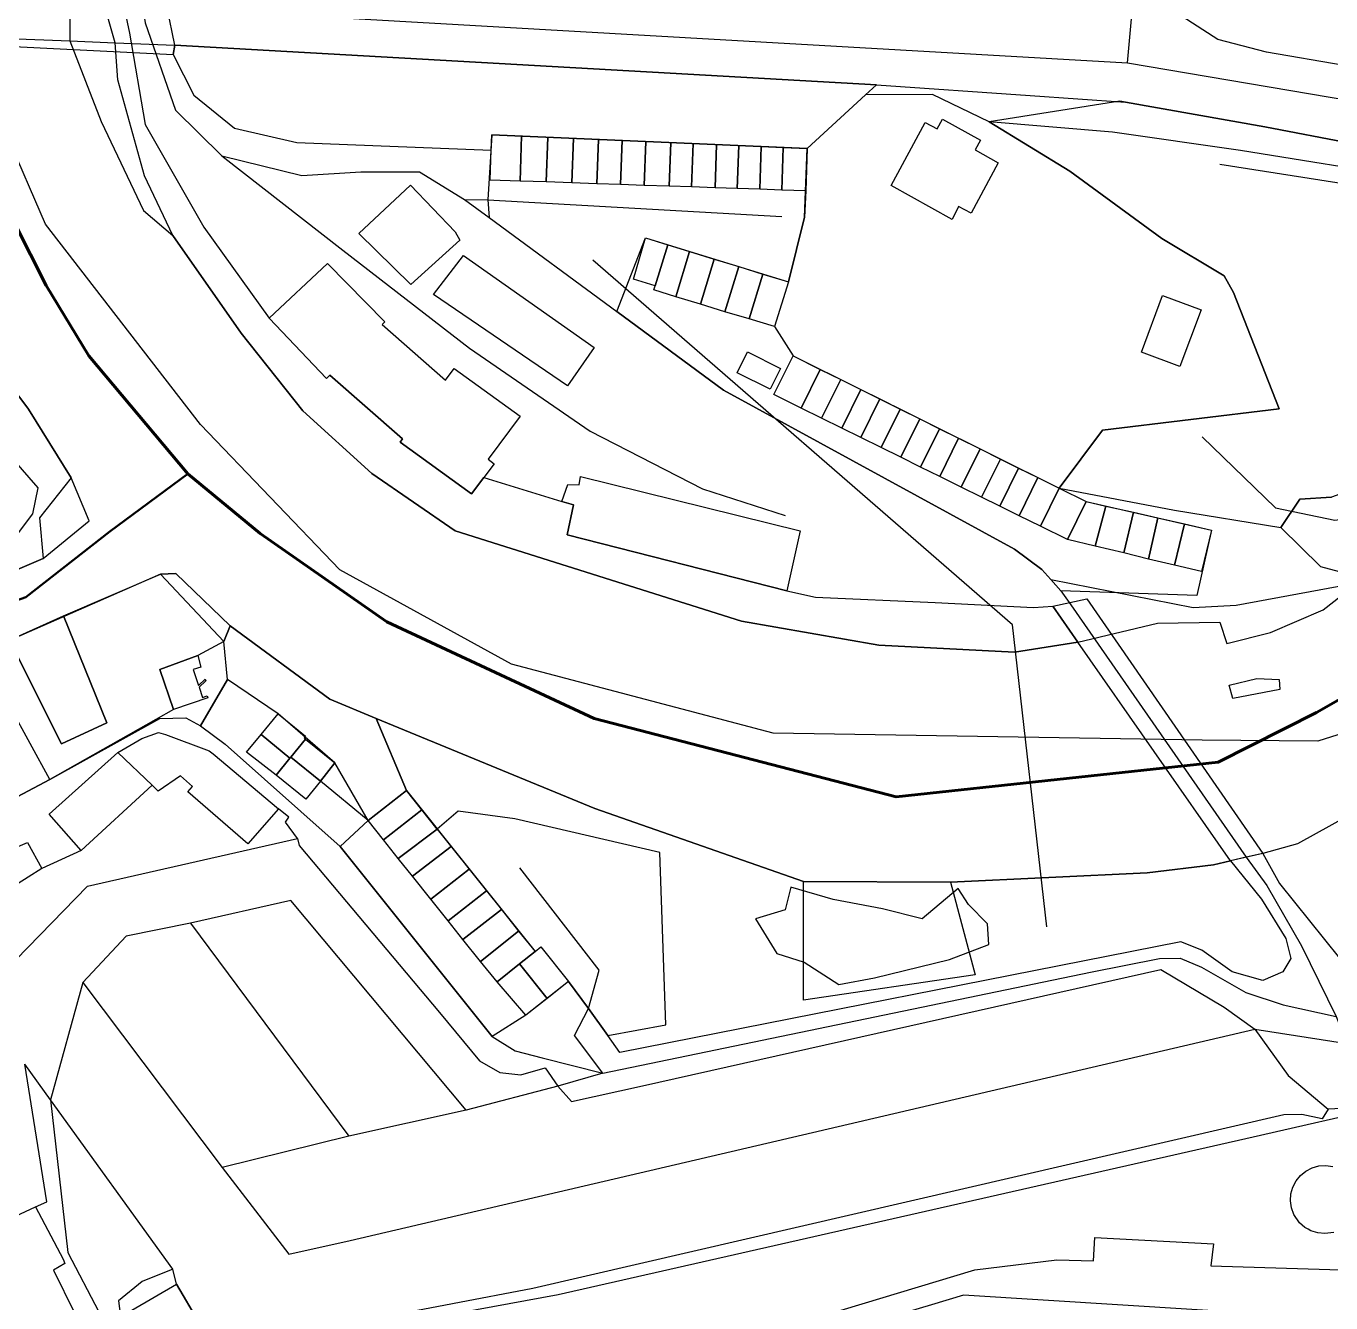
# Model space of a CAD drawing. Header units: millimetres. Extents: x 2635158 to 2636580, y 5834609 to 5836244.
# Drawn here: x 2635887.2 to 2636082.8, y 5835530.5 to 5835721.9 of the extents above; entities that cross this region are included whole.
import ezdxf

# ---------------------------------------------------------------- set-up
doc = ezdxf.new("R2010")
doc.units = ezdxf.units.MM
for name, color, linetype in [('IRT_OpenStreetMap_Vector geometry_amenity_parking', 44, 'Continuous'), ('IRT_OpenStreetMap_Vector geometry_barrier_fence', 90, 'Continuous'), ('IRT_OpenStreetMap_Vector geometry_barrier_wall', 90, 'Continuous'), ('IRT_OpenStreetMap_Vector geometry_boundary_protected_area', 100, 'Continuous'), ('IRT_OpenStreetMap_Vector geometry_building_barn', 10, 'Continuous'), ('IRT_OpenStreetMap_Vector geometry_building_garage', 10, 'Continuous'), ('IRT_OpenStreetMap_Vector geometry_building_hotel', 10, 'Continuous'), ('IRT_OpenStreetMap_Vector geometry_building_industrial', 10, 'Continuous'), ('IRT_OpenStreetMap_Vector geometry_building_residential', 10, 'Continuous'), ('IRT_OpenStreetMap_Vector geometry_building_yes', 10, 'Continuous'), ('IRT_OpenStreetMap_Vector geometry_highway_path', 220, 'Continuous'), ('IRT_OpenStreetMap_Vector geometry_highway_residential', 220, 'Continuous'), ('IRT_OpenStreetMap_Vector geometry_highway_secondary', 220, 'Continuous'), ('IRT_OpenStreetMap_Vector geometry_highway_service', 220, 'Continuous'), ('IRT_OpenStreetMap_Vector geometry_landuse_garages', 60, 'Continuous'), ('IRT_OpenStreetMap_Vector geometry_landuse_grass', 60, 'Continuous'), ('IRT_OpenStreetMap_Vector geometry_landuse_residential', 60, 'Continuous'), ('IRT_OpenStreetMap_Vector geometry_leisure_garden', 82, 'Continuous'), ('IRT_OpenStreetMap_Vector geometry_man_made_bridge', 30, 'Continuous'), ('IRT_OpenStreetMap_Vector geometry_natural_bare_rock', 72, 'Continuous'), ('IRT_OpenStreetMap_Vector geometry_natural_cliff', 72, 'Continuous'), ('IRT_OpenStreetMap_Vector geometry_natural_grassland', 72, 'Continuous'), ('IRT_OpenStreetMap_Vector geometry_natural_scrub', 72, 'Continuous'), ('IRT_OpenStreetMap_Vector geometry_natural_wood', 72, 'Continuous'), ('IRT_OpenStreetMap_Vector geometry_power_minor_line', 154, 'Continuous'), ('IRT_OpenStreetMap_Vector geometry_unknown', 7, 'Continuous')]:
    doc.layers.add(name, color=color, linetype=linetype)
for name, color, linetype, lineweight in [('IRT_OpenStreetMap_Vector geometry_highway_footway', 220, 'Continuous', 30), ('IRT_OpenStreetMap_Vector geometry_waterway_river', 130, 'Continuous', 60), ('IRT_OpenStreetMap_Vector geometry_waterway_stream', 130, 'Continuous', 50)]:
    doc.layers.add(name, color=color, linetype=linetype, lineweight=lineweight)

msp = doc.modelspace()

# ---------------------------------------------------------------- linework, layer by layer
at = {"layer": 'IRT_OpenStreetMap_Vector geometry_amenity_parking'}
for points in [[(2635974.39, 5835570.59), (2635983.07, 5835572.18), (2635982.18, 5835598.02), (2635960.41, 5835603.05), (2635951.96, 5835604.24), (2635948.8, 5835601.53), (2635963.46, 5835583.19), (2635964.31, 5835583.87), (2635968.46, 5835578.67), (2635971.5, 5835574.65), (2635974.39, 5835570.59)], [(2635880.23, 5835576.43), (2635896.36, 5835592.98), (2635927.86, 5835600.13), (2635928.11, 5835599.07), (2635949.12, 5835574.05), (2635955.15, 5835566.79), (2635958.19, 5835565.04), (2635961.34, 5835564.68), (2635964.97, 5835565.73), (2635966.86, 5835563.01), (2635968.94, 5835560.7), (2635979.56, 5835563.03), (2636057.28, 5835580.5), (2636066.76, 5835574.84), (2636071.36, 5835571.53), (2636076.38, 5835564.61), (2636082.36, 5835559.54), (2636081.48, 5835558.11), (2636078.44, 5835558.76), (2636075.72, 5835558.7), (2635963.13, 5835532.67), (2635939.07, 5835528.08)], [(2635913.04, 5835527.62), (2635909.71, 5835533.3), (2635909.18, 5835535.59), (2635890.83, 5835560.95), (2635886.99, 5835566.32)]]:
    msp.add_lwpolyline(points, dxfattribs=at)
at = {"layer": 'IRT_OpenStreetMap_Vector geometry_barrier_fence'}
for points in [[(2635848.99, 5835647.87), (2635844.34, 5835653.42), (2635850.66, 5835660.61), (2635866.4, 5835678.51), (2635888.95, 5835652.69), (2635888.14, 5835648.77), (2635881.6, 5835640.13), (2635872.48, 5835635.78)], [(2635974.39, 5835570.59), (2635983.07, 5835572.18), (2635982.18, 5835598.02), (2635960.41, 5835603.05), (2635951.96, 5835604.24), (2635948.8, 5835601.53)], [(2636003.7, 5835593.66), (2636025.77, 5835593.57), (2636029.43, 5835579.71), (2636003.69, 5835575.89), (2636003.7, 5835593.66)], [(2635974.39, 5835570.59), (2635971.5, 5835574.65), (2635968.46, 5835578.67)]]:
    msp.add_lwpolyline(points, dxfattribs=at)
at = {"layer": 'IRT_OpenStreetMap_Vector geometry_barrier_wall'}
for points in [[(2635966.86, 5835563.01), (2635968.94, 5835560.7), (2635979.56, 5835563.03), (2636057.28, 5835580.5), (2636066.76, 5835574.84), (2636071.36, 5835571.53)], [(2636071.36, 5835571.53), (2636076.38, 5835564.61), (2636082.36, 5835559.54)]]:
    msp.add_lwpolyline(points, dxfattribs=at)
at = {"layer": 'IRT_OpenStreetMap_Vector geometry_boundary_protected_area'}
msp.add_lwpolyline([(2636216.61, 5835232.4), (2636216.72, 5835241.42), (2636217.86, 5835254.94), (2636213.64, 5835256.2), (2636210.93, 5835265.69), (2636212.12, 5835324.95), (2636192.52, 5835336.67), (2636213.48, 5835393.82), (2636229.11, 5835455.47), (2636232.72, 5835501.65), (2636228.79, 5835533.43), (2636225.81, 5835556.11), (2636219.54, 5835580.05), (2636202.17, 5835604.04), (2636164.11, 5835624.11), (2636133.33, 5835631.31), (2636080.8, 5835614.72), (2636063.49, 5835614.88), (2635999.17, 5835615.93), (2635959.91, 5835626.28), (2635934.22, 5835640.41), (2635913.32, 5835662.2), (2635890.08, 5835692.19), (2635878.51, 5835718.77)], dxfattribs=at)
at = {"layer": 'IRT_OpenStreetMap_Vector geometry_building_barn'}
msp.add_lwpolyline([(2636054.36, 5835673.02), (2636057.52, 5835681.51), (2636063.32, 5835679.37), (2636060.15, 5835670.88), (2636054.36, 5835673.02)], dxfattribs=at)
at = {"layer": 'IRT_OpenStreetMap_Vector geometry_building_garage'}
for points in [[(2635961.21, 5835698.67), (2635956.74, 5835698.82), (2635956.89, 5835703.29), (2635956.97, 5835705.62), (2635961.42, 5835705.43), (2635961.21, 5835698.67)], [(2635965.36, 5835705.25), (2635965.12, 5835698.54), (2635961.21, 5835698.67), (2635961.42, 5835705.43), (2635965.36, 5835705.25)], [(2635968.99, 5835698.4), (2635965.12, 5835698.54), (2635965.36, 5835705.25), (2635969.21, 5835705.09), (2635968.99, 5835698.4)], [(2635972.96, 5835704.92), (2635972.73, 5835698.27), (2635968.99, 5835698.4), (2635969.21, 5835705.09), (2635972.96, 5835704.92)], [(2635972.96, 5835704.92), (2635976.5, 5835704.78), (2635976.28, 5835698.15), (2635972.73, 5835698.27), (2635972.96, 5835704.92)], [(2635980.05, 5835704.6), (2635979.82, 5835698.03), (2635976.28, 5835698.15), (2635976.5, 5835704.78), (2635980.05, 5835704.6)], [(2635983.58, 5835697.91), (2635979.82, 5835698.03), (2635980.05, 5835704.6), (2635983.8, 5835704.46), (2635983.58, 5835697.91)], [(2635987.15, 5835704.3), (2635986.93, 5835697.8), (2635983.58, 5835697.91), (2635983.8, 5835704.46), (2635987.15, 5835704.3)], [(2635990.46, 5835697.67), (2635986.93, 5835697.8), (2635987.15, 5835704.3), (2635990.68, 5835704.14), (2635990.46, 5835697.67)], [(2635994, 5835704), (2635993.78, 5835697.56), (2635990.46, 5835697.67), (2635990.68, 5835704.14), (2635994, 5835704)], [(2635997.16, 5835697.44), (2635993.78, 5835697.56), (2635994, 5835704), (2635997.37, 5835703.86), (2635997.16, 5835697.44)], [(2636000.68, 5835703.71), (2636000.46, 5835697.33), (2635997.16, 5835697.44), (2635997.37, 5835703.86), (2636000.68, 5835703.71)], [(2636004.26, 5835703.56), (2636004.05, 5835697.22), (2636000.46, 5835697.33), (2636000.68, 5835703.71), (2636004.26, 5835703.56)], [(2635983.38, 5835689.11), (2635981.45, 5835682.97), (2635978.2, 5835683.98), (2635980.03, 5835690.15), (2635983.38, 5835689.11)], [(2635984.59, 5835681.34), (2635981.27, 5835682.37), (2635981.45, 5835682.97), (2635983.38, 5835689.11), (2635986.63, 5835688.11), (2635984.59, 5835681.34)], [(2635990.33, 5835686.98), (2635988.28, 5835680.21), (2635984.59, 5835681.34), (2635986.63, 5835688.11), (2635990.33, 5835686.98)], [(2635991.94, 5835679.09), (2635988.28, 5835680.21), (2635990.33, 5835686.98), (2635994.02, 5835685.84), (2635991.94, 5835679.09)], [(2635991.94, 5835679.09), (2635994.02, 5835685.84), (2635997.63, 5835684.74), (2635995.55, 5835678.01), (2635991.94, 5835679.09)], [(2635999.35, 5835676.85), (2635995.55, 5835678.01), (2635997.63, 5835684.74), (2636001.44, 5835683.57), (2635999.35, 5835676.85)], [(2636000.27, 5835670.59), (2635998.73, 5835667.49), (2635993.79, 5835669.95), (2635995.33, 5835673.05), (2636000.27, 5835670.59)], [(2636006.22, 5835670.44), (2636003.36, 5835664.65), (2635999.26, 5835666.67), (2636002.14, 5835672.48), (2636006.22, 5835670.44)], [(2636006.43, 5835663.13), (2636003.36, 5835664.65), (2636006.22, 5835670.44), (2636009.29, 5835668.91), (2636006.43, 5835663.13)], [(2636012.29, 5835667.42), (2636009.44, 5835661.65), (2636006.43, 5835663.13), (2636009.29, 5835668.91), (2636012.29, 5835667.42)], [(2636012.28, 5835660.25), (2636009.44, 5835661.65), (2636012.29, 5835667.42), (2636015.13, 5835666.01), (2636012.28, 5835660.25)], [(2636015.34, 5835658.74), (2636012.28, 5835660.25), (2636015.13, 5835666.01), (2636018.18, 5835664.49), (2636015.34, 5835658.74)], [(2636021.14, 5835663.02), (2636018.3, 5835657.26), (2636015.34, 5835658.74), (2636018.18, 5835664.49), (2636021.14, 5835663.02)], [(2636021.27, 5835655.81), (2636018.3, 5835657.26), (2636021.14, 5835663.02), (2636024.1, 5835661.55), (2636021.27, 5835655.81)], [(2636026.97, 5835660.13), (2636024.14, 5835654.4), (2636021.27, 5835655.81), (2636024.1, 5835661.55), (2636026.97, 5835660.13)], [(2636027.36, 5835652.8), (2636024.14, 5835654.4), (2636026.97, 5835660.13), (2636030.18, 5835658.53), (2636027.36, 5835652.8)], [(2636033.24, 5835657.01), (2636030.41, 5835651.3), (2636027.36, 5835652.8), (2636030.18, 5835658.53), (2636033.24, 5835657.01)], [(2636033.15, 5835649.95), (2636030.41, 5835651.3), (2636033.24, 5835657.01), (2636035.96, 5835655.65), (2636033.15, 5835649.95)], [(2636038.84, 5835654.22), (2636036.03, 5835648.51), (2636033.15, 5835649.95), (2636035.96, 5835655.65), (2636038.84, 5835654.22)], [(2636038.84, 5835654.22), (2636042.06, 5835652.63), (2636039.25, 5835646.94), (2636036.03, 5835648.51), (2636038.84, 5835654.22)], [(2636046.08, 5835650.62), (2636043.28, 5835644.95), (2636039.25, 5835646.94), (2636042.06, 5835652.63), (2636046.08, 5835650.62)], [(2636046.08, 5835650.62), (2636049.01, 5835649.96), (2636047.44, 5835643.95), (2636043.28, 5835644.95), (2636046.08, 5835650.62)], [(2636049.01, 5835649.96), (2636053.18, 5835649.02), (2636051.71, 5835642.93), (2636047.44, 5835643.95), (2636049.01, 5835649.96)], [(2636055.45, 5835642.02), (2636051.71, 5835642.93), (2636053.18, 5835649.02), (2636056.83, 5835648.19), (2636055.45, 5835642.02)], [(2636056.83, 5835648.19), (2636060.84, 5835647.27), (2636059.33, 5835641.09), (2636055.45, 5835642.02), (2636056.83, 5835648.19)], [(2636064.87, 5835646.34), (2636063.36, 5835640.13), (2636059.33, 5835641.09), (2636060.84, 5835647.27), (2636064.87, 5835646.34)], [(2635907.2, 5835625.48), (2635912.92, 5835627.55), (2635913.36, 5835625.82), (2635912.22, 5835625.44), (2635913.02, 5835623.07), (2635914.03, 5835624.03), (2635914.12, 5835623.77), (2635913.11, 5835622.81), (2635913.59, 5835621.28), (2635914.31, 5835621.52), (2635914.41, 5835621.22), (2635909.26, 5835619.46), (2635907.2, 5835625.48)], [(2635929.05, 5835615.03), (2635926.84, 5835612.32), (2635926.7, 5835612.17), (2635922.39, 5835615.7), (2635924.94, 5835618.81), (2635929.04, 5835615.44), (2635928.84, 5835615.21), (2635929.05, 5835615.03)], [(2635926.7, 5835612.17), (2635924.63, 5835609.64), (2635920.23, 5835613.07), (2635922.39, 5835615.7), (2635926.7, 5835612.17)], [(2635931.32, 5835608.72), (2635926.84, 5835612.32), (2635929.05, 5835615.03), (2635933.47, 5835611.45), (2635931.32, 5835608.72)], [(2635926.84, 5835612.32), (2635931.32, 5835608.72), (2635929.09, 5835606.03), (2635924.63, 5835609.64), (2635926.7, 5835612.17), (2635926.84, 5835612.32)], [(2635938.43, 5835602.81), (2635944.19, 5835607.31), (2635946.51, 5835604.41), (2635940.73, 5835599.93), (2635938.43, 5835602.81)], [(2635940.73, 5835599.93), (2635946.51, 5835604.41), (2635948.8, 5835601.53), (2635942.96, 5835597.14), (2635940.73, 5835599.93)], [(2635945.08, 5835594.48), (2635942.96, 5835597.14), (2635948.8, 5835601.53), (2635950.87, 5835598.94), (2635945.08, 5835594.48)], [(2635947.85, 5835591.01), (2635945.08, 5835594.48), (2635950.87, 5835598.94), (2635953.61, 5835595.51), (2635947.85, 5835591.01)], [(2635950.43, 5835587.79), (2635947.85, 5835591.01), (2635953.61, 5835595.51), (2635956.19, 5835592.29), (2635950.43, 5835587.79)], [(2635952.65, 5835584.98), (2635950.43, 5835587.79), (2635956.19, 5835592.29), (2635958.45, 5835589.46), (2635952.65, 5835584.98)], [(2635955.28, 5835581.7), (2635952.65, 5835584.98), (2635958.45, 5835589.46), (2635961, 5835586.26), (2635955.28, 5835581.7)], [(2635961, 5835586.26), (2635963.46, 5835583.19), (2635961.15, 5835581.34), (2635957.81, 5835578.66), (2635955.28, 5835581.7), (2635961, 5835586.26)], [(2635964.31, 5835583.87), (2635968.46, 5835578.67), (2635965.29, 5835576.16), (2635961.15, 5835581.34), (2635963.46, 5835583.19), (2635964.31, 5835583.87)], [(2635965.29, 5835576.16), (2635962.07, 5835573.62), (2635957.81, 5835578.66), (2635961.15, 5835581.34), (2635965.29, 5835576.16)]]:
    msp.add_lwpolyline(points, dxfattribs=at)
at = {"layer": 'IRT_OpenStreetMap_Vector geometry_building_hotel'}
msp.add_lwpolyline([(2635920.42, 5835599.34), (2635911.42, 5835607.1), (2635912.13, 5835607.91), (2635910.33, 5835609.5), (2635906.98, 5835607.2), (2635906.08, 5835608.11), (2635900.9, 5835613.03), (2635904.51, 5835615.09), (2635907, 5835616.02), (2635908.07, 5835615.73), (2635914.61, 5835613.27), (2635915.2, 5835612.84), (2635925, 5835604.55), (2635920.42, 5835599.34)], dxfattribs=at)
at = {"layer": 'IRT_OpenStreetMap_Vector geometry_building_industrial'}
msp.add_lwpolyline([(2635903.02, 5835529.45), (2635909.71, 5835533.3), (2635913.04, 5835527.62), (2635906.45, 5835523.86), (2635903.02, 5835529.45)], dxfattribs=at)
at = {"layer": 'IRT_OpenStreetMap_Vector geometry_building_residential'}
for points in [[(2636032.91, 5835701.4), (2636028.83, 5835693.84), (2636026.96, 5835694.85), (2636026, 5835692.91), (2636016.83, 5835698.01), (2636021.97, 5835707.46), (2636023.75, 5835706.48), (2636024.54, 5835707.94), (2636030.23, 5835704.78), (2636029.44, 5835703.35), (2636032.91, 5835701.4)], [(2635953.94, 5835651.78), (2635943.23, 5835659.52), (2635943.61, 5835660.01), (2635932.69, 5835669.57), (2635932.19, 5835669.09), (2635923.6, 5835678.1), (2635932.34, 5835686.31), (2635940.96, 5835677.58), (2635940.54, 5835677.18), (2635950.06, 5835668.82), (2635951.34, 5835670.57), (2635961.25, 5835663.45), (2635956.45, 5835656.97), (2635957.33, 5835656.27), (2635955.81, 5835654.25), (2635953.94, 5835651.78)], [(2635892.75, 5835633.48), (2635899.29, 5835617.45), (2635892.47, 5835614.3), (2635884.68, 5835629.86), (2635892.75, 5835633.48)], [(2635890.63, 5835603.78), (2635900.9, 5835613.03), (2635906.08, 5835608.11), (2635895.44, 5835598.33), (2635890.63, 5835603.78)], [(2635872.99, 5835598.62), (2635879.61, 5835601.54), (2635884.35, 5835602.49), (2635885.62, 5835598.78), (2635887.37, 5835599.55), (2635889.52, 5835595.63), (2635883.39, 5835591.74), (2635881.17, 5835596.35), (2635875.53, 5835593.29), (2635872.99, 5835598.62)]]:
    msp.add_lwpolyline(points, dxfattribs=at)
at = {"layer": 'IRT_OpenStreetMap_Vector geometry_building_yes'}
for points in [[(2635944.77, 5835698.04), (2635951.51, 5835691.07), (2635952.2, 5835689.83), (2635944.84, 5835683.15), (2635937.05, 5835690.82), (2635944.77, 5835698.04)], [(2635952.76, 5835687.52), (2635972.32, 5835673.73), (2635968.35, 5835667.97), (2635948.25, 5835681.66), (2635952.76, 5835687.52)], [(2636003.22, 5835646.25), (2636001.22, 5835637.24), (2635968.28, 5835645.63), (2635969.25, 5835650.12), (2635967.5, 5835650.65), (2635968.37, 5835653.19), (2635970.07, 5835653.14), (2635970.3, 5835654.39), (2636003.22, 5835646.25)], [(2636083.19, 5835541.09), (2636081.86, 5835540.91), (2636080.81, 5835541.01), (2636079.79, 5835541.33), (2636079.38, 5835541.56), (2636078.87, 5835541.84), (2636078.09, 5835542.54), (2636077.24, 5835543.75), (2636076.88, 5835544.75), (2636076.73, 5835545.79), (2636076.79, 5835546.85), (2636077.07, 5835547.86), (2636077.55, 5835548.81), (2636078.21, 5835549.61), (2636079.02, 5835550.28), (2636079.96, 5835550.77), (2636080.98, 5835551.06), (2636082.02, 5835551.12), (2636083.07, 5835550.97)], [(2635878.21, 5835540.14), (2635888.6, 5835544.89), (2635892.72, 5835537.08), (2635892.98, 5835536.4), (2635891.26, 5835535.43), (2635897.58, 5835522.65), (2635899.29, 5835519.23), (2635899.01, 5835518.55), (2635896.58, 5835517.27), (2635894.11, 5835515.99), (2635890.37, 5835514.24), (2635888.98, 5835516.95), (2635878.21, 5835540.14)]]:
    msp.add_lwpolyline(points, dxfattribs=at)
at = {"layer": 'IRT_OpenStreetMap_Vector geometry_highway_footway'}
for points in [[(2635844.06, 5835721.59), (2635893.71, 5835719.68), (2635900.53, 5835719.41), (2635909.46, 5835719.02)], [(2635909.46, 5835719.02), (2636014.64, 5835713.11), (2636037.69, 5835711.49), (2636051.96, 5835710.49), (2636072.89, 5835706.79), (2636098.93, 5835701.81), (2636135.92, 5835694.47), (2636167.23, 5835684.52), (2636184.07, 5835677.55)], [(2635927.89, 5835524.57), (2635939.46, 5835526.71), (2635966.95, 5835531.76), (2636071.12, 5835555.39), (2636091.24, 5835560)]]:
    msp.add_lwpolyline(points, dxfattribs=at)
at = {"layer": 'IRT_OpenStreetMap_Vector geometry_highway_path'}
for points in [[(2635913.32, 5835617.01), (2635917.35, 5835623.94), (2635916.79, 5835629.65), (2635907.33, 5835639.76)], [(2636062.11, 5835634.76), (2636068.58, 5835635.1), (2636088.86, 5835638.85)]]:
    msp.add_lwpolyline(points, dxfattribs=at)
at = {"layer": 'IRT_OpenStreetMap_Vector geometry_highway_residential'}
for points in [[(2635910.73, 5835764.62), (2635906.83, 5835759.13), (2635904.13, 5835752.63), (2635902.69, 5835746.12), (2635902.58, 5835738.27), (2635905.03, 5835722.4), (2635909.57, 5835709.32), (2635916.53, 5835702.43)], [(2636052.27, 5835716.41), (2636053.54, 5835730.11), (2636056.65, 5835739.16)], [(2635916.53, 5835702.43), (2635928.49, 5835699.52), (2635937.37, 5835700.03), (2635946.14, 5835700.06), (2635952.87, 5835695.91), (2635956.57, 5835693.19), (2635975.71, 5835679.1), (2635991.72, 5835667.33), (2636035.34, 5835643.48), (2636039.45, 5835640.46), (2636040.77, 5835638.96), (2636042.29, 5835637.26)], [(2636042.29, 5835637.26), (2636043.77, 5835635.13), (2636070.09, 5835597.34), (2636073.17, 5835593.09)], [(2635890.74, 5835608.98), (2635884.85, 5835619.75), (2635881, 5835628.17)], [(2635852.49, 5835580.54), (2635852.74, 5835583.22), (2635852.22, 5835590.05), (2635854.87, 5835591.15), (2635867.9, 5835596.86), (2635890.74, 5835608.98), (2635907.22, 5835618.12), (2635911.11, 5835618.19), (2635913.32, 5835617.01), (2635917.02, 5835614.29), (2635934.25, 5835598.91)], [(2635934.25, 5835598.91), (2635957.03, 5835570.43), (2635960.49, 5835568.31), (2635964.54, 5835567.26)], [(2636073.17, 5835593.09), (2636078.37, 5835584.05), (2636083.58, 5835573.45), (2636085.18, 5835569.41), (2636088, 5835564.43), (2636091.24, 5835560), (2636098.97, 5835551.26), (2636105.01, 5835543.87), (2636107.91, 5835536.19), (2636107.38, 5835531.02), (2636104.6, 5835527.97), (2636086.82, 5835528.07), (2636074.66, 5835528.71), (2636027.71, 5835531.66), (2636022.92, 5835530.23), (2635982.5, 5835518.22), (2635945.97, 5835505.89), (2635941.79, 5835504.87), (2635929.01, 5835503.55), (2635896.83, 5835509.11), (2635888.6, 5835510.09), (2635878.06, 5835508.8), (2635875.51, 5835508.14)], [(2635964.54, 5835567.26), (2635973.62, 5835564.95), (2636046.75, 5835580.07), (2636057.09, 5835582.12), (2636060.19, 5835582.17), (2636063.39, 5835580.82), (2636070.01, 5835577.06), (2636075.6, 5835575.17), (2636083.58, 5835573.45)]]:
    msp.add_lwpolyline(points, dxfattribs=at)
at = {"layer": 'IRT_OpenStreetMap_Vector geometry_highway_secondary'}
for points in [[(2635908.32, 5835724.62), (2636052.27, 5835716.41)], [(2636052.27, 5835716.41), (2636085.61, 5835710.74), (2636086.36, 5835710.61), (2636106.36, 5835707.11), (2636127.64, 5835701.19), (2636141.92, 5835697.42), (2636169.39, 5835689.14), (2636186.95, 5835682.49), (2636202.14, 5835675.92), (2636213.39, 5835670.63), (2636222.78, 5835665.58), (2636233.11, 5835659.65), (2636241.3, 5835653.88), (2636254.93, 5835641.76), (2636263.35, 5835633.4)]]:
    msp.add_lwpolyline(points, dxfattribs=at)
at = {"layer": 'IRT_OpenStreetMap_Vector geometry_highway_service'}
for points in [[(2635916.53, 5835702.43), (2635934.63, 5835688.31), (2635953.65, 5835673.64), (2635971.73, 5835661.2), (2635988.58, 5835652.53), (2636000.95, 5835648.56)], [(2635952.87, 5835695.91), (2635956.39, 5835695.87), (2636000.48, 5835693.35)], [(2636040.77, 5835638.96), (2636062.11, 5835634.76)], [(2635973.62, 5835564.95), (2635969.37, 5835570.58), (2635971.5, 5835574.65), (2635973.1, 5835580.37), (2635961.2, 5835595.71)], [(2635953.15, 5835559.39), (2635926.84, 5835590.84), (2635911.8, 5835587.42), (2635902.19, 5835585.47), (2635895.68, 5835578.55), (2635916.58, 5835550.83)], [(2635911.8, 5835587.42), (2635935.53, 5835555.5)], [(2635895.68, 5835578.55), (2635890.83, 5835560.95), (2635893.43, 5835538.05), (2635898.07, 5835529.19)], [(2635953.15, 5835559.39), (2635935.53, 5835555.5), (2635916.58, 5835550.83), (2635926.57, 5835537.8), (2635935.76, 5835539.85), (2636071.36, 5835571.53)], [(2636071.36, 5835571.53), (2636085.18, 5835569.41)], [(2635973.62, 5835564.95), (2635966.86, 5835563.01), (2635953.15, 5835559.39)]]:
    msp.add_lwpolyline(points, dxfattribs=at)
at = {"layer": 'IRT_OpenStreetMap_Vector geometry_landuse_garages'}
for points in [[(2635956.97, 5835705.62), (2635956.39, 5835695.87), (2635956.57, 5835693.19), (2635975.71, 5835679.1), (2635980.03, 5835690.15), (2636001.44, 5835683.57), (2636003.85, 5835693.24), (2636004.26, 5835703.56), (2635956.97, 5835705.62)], [(2636001.44, 5835683.57), (2635999.35, 5835676.85), (2636002.14, 5835672.48), (2636042.06, 5835652.63), (2636046.08, 5835650.62), (2636064.87, 5835646.34), (2636062.68, 5835636.56), (2636042.29, 5835637.26), (2636040.77, 5835638.96), (2636039.45, 5835640.46), (2636035.34, 5835643.48), (2635991.72, 5835667.33), (2635975.71, 5835679.1), (2635980.03, 5835690.15), (2636001.44, 5835683.57)], [(2635938.43, 5835602.81), (2635933.47, 5835611.45), (2635924.94, 5835618.81), (2635917.35, 5835623.94), (2635913.32, 5835617.01), (2635917.02, 5835614.29), (2635934.25, 5835598.91), (2635938.43, 5835602.81)], [(2635934.25, 5835598.91), (2635938.43, 5835602.81), (2635944.19, 5835607.31), (2635963.46, 5835583.19), (2635964.31, 5835583.87), (2635968.46, 5835578.67), (2635962.07, 5835573.62), (2635957.03, 5835570.43), (2635934.25, 5835598.91)]]:
    msp.add_lwpolyline(points, dxfattribs=at)
at = {"layer": 'IRT_OpenStreetMap_Vector geometry_landuse_grass'}
for points in [[(2635900.53, 5835719.41), (2635893.67, 5835743.44)], [(2635897.93, 5835743.32), (2635902.65, 5835720.82), (2635905.02, 5835707.16), (2635913.8, 5835691.77), (2635923.6, 5835678.1), (2635932.19, 5835669.09), (2635932.69, 5835669.57), (2635943.61, 5835660.01), (2635943.23, 5835659.52), (2635953.94, 5835651.78), (2635955.81, 5835654.25), (2635967.5, 5835650.65), (2635969.25, 5835650.12), (2635968.28, 5835645.63), (2636001.22, 5835637.24), (2636005.53, 5835636.28), (2636023.46, 5835635.52), (2636038.17, 5835634.74), (2636041.07, 5835634.95), (2636044.85, 5835629.53), (2636035.34, 5835628.07), (2636014.98, 5835629.09), (2635994.43, 5835632.72), (2635951.47, 5835646.22), (2635939.02, 5835654.82), (2635928.64, 5835664.21), (2635919.4, 5835675.89), (2635909.14, 5835690.51), (2635904.9, 5835699.44), (2635900.93, 5835713.86), (2635900.53, 5835719.41)], [(2636084.04, 5835582.19), (2636090.39, 5835573.72), (2636094.65, 5835575.78), (2636095.77, 5835578.5), (2636091.73, 5835579.92), (2636087.87, 5835583.16), (2636085.33, 5835588.44), (2636098.07, 5835595.9), (2636105.07, 5835600.37), (2636104.05, 5835607.85), (2636115.65, 5835614.94), (2636121.2, 5835614.84), (2636126.37, 5835615.8), (2636125.2, 5835620.32), (2636122.31, 5835621.8), (2636104.95, 5835614.37), (2636077.79, 5835599.35), (2636072.57, 5835597.9), (2636075.06, 5835593.39), (2636084.04, 5835582.19)]]:
    msp.add_lwpolyline(points, dxfattribs=at)
at = {"layer": 'IRT_OpenStreetMap_Vector geometry_landuse_residential'}
msp.add_lwpolyline([(2636084.76, 5835715.98), (2636073.11, 5835717.97), (2636065.8, 5835719.91), (2636060.48, 5835723.36)], dxfattribs=at)
at = {"layer": 'IRT_OpenStreetMap_Vector geometry_leisure_garden'}
for points in [[(2636031.54, 5835707.53), (2636023.07, 5835711.65), (2636012.98, 5835711.58), (2636004.26, 5835703.56), (2636004.05, 5835697.22), (2636003.85, 5835693.24), (2636001.44, 5835683.57), (2635999.35, 5835676.85), (2636002.14, 5835672.48), (2636042.06, 5835652.63), (2636048.51, 5835661.31), (2636075.03, 5835664.55), (2636068.16, 5835681.98), (2636066.75, 5835684.48), (2636057.43, 5835690.08), (2636043.62, 5835700.13), (2636031.54, 5835707.53)], [(2635850.66, 5835660.61), (2635844.34, 5835653.42), (2635848.99, 5835647.87), (2635842.95, 5835642.62), (2635855.09, 5835624.57), (2635856.55, 5835627.08), (2635864.25, 5835632.02), (2635866.55, 5835631.1), (2635870.59, 5835633.78), (2635873.75, 5835634.39), (2635875.36, 5835634.7), (2635881.87, 5835638.73), (2635889.74, 5835642.11), (2635896.61, 5835647.75), (2635893.91, 5835654.18), (2635887.52, 5835664.48), (2635874.04, 5835682.41), (2635867.3, 5835689.78), (2635863, 5835687.96), (2635857.78, 5835683.42), (2635854.98, 5835675.86), (2635856.83, 5835667.8), (2635850.66, 5835660.61)], [(2635884.68, 5835629.86), (2635892.47, 5835614.3), (2635899.29, 5835617.45), (2635892.75, 5835633.48), (2635907.33, 5835639.76), (2635909.62, 5835639.84), (2635917.78, 5835632.01), (2635916.79, 5835629.65), (2635912.92, 5835627.55), (2635907.2, 5835625.48), (2635909.26, 5835619.46), (2635890.74, 5835608.98), (2635867.9, 5835596.86)], [(2635880.23, 5835576.43), (2635896.36, 5835592.98), (2635927.86, 5835600.13), (2635926.03, 5835602.58), (2635926.57, 5835603.32), (2635925, 5835604.55), (2635920.42, 5835599.34), (2635911.42, 5835607.1), (2635912.13, 5835607.91), (2635910.33, 5835609.5), (2635906.98, 5835607.2), (2635906.08, 5835608.11), (2635895.44, 5835598.33), (2635889.52, 5835595.63), (2635883.39, 5835591.74)], [(2635878.21, 5835540.14), (2635888.6, 5835544.89), (2635890.29, 5835545.67), (2635886.99, 5835566.32)]]:
    msp.add_lwpolyline(points, dxfattribs=at)
at = {"layer": 'IRT_OpenStreetMap_Vector geometry_man_made_bridge'}
for points in [[(2635843.38, 5835734.58), (2635843.14, 5835731.92), (2635843.52, 5835727.15), (2635844.06, 5835721.59), (2635844.17, 5835720.06), (2635855.4, 5835720.33), (2635909.22, 5835717.63), (2635909.46, 5835719.02), (2635908.32, 5835724.62), (2635906.85, 5835729.83), (2635906.09, 5835732.4), (2635843.38, 5835734.58)], [(2636041.07, 5835634.95), (2636046.18, 5835636.04), (2636072.57, 5835597.9), (2636067.7, 5835596.77), (2636044.85, 5835629.53), (2636041.07, 5835634.95)]]:
    msp.add_lwpolyline(points, dxfattribs=at)
at = {"layer": 'IRT_OpenStreetMap_Vector geometry_natural_bare_rock'}
for points in [[(2635874.04, 5835682.41), (2635887.52, 5835664.48), (2635893.91, 5835654.18), (2635889.16, 5835648.17), (2635889.74, 5835642.11), (2635881.87, 5835638.73)], [(2636109.45, 5835649.18), (2636106.65, 5835655.7), (2636102.32, 5835656.98), (2636092.33, 5835654.68), (2636091.73, 5835654.47), (2636082.86, 5835651.27), (2636078.11, 5835650.98), (2636075.27, 5835646.74), (2636081.2, 5835640.88), (2636088.86, 5835638.85), (2636094.27, 5835640.61), (2636098.02, 5835637.69), (2636100.11, 5835636.82), (2636103.71, 5835637.85), (2636106.86, 5835640.53), (2636108.87, 5835644.68), (2636109.45, 5835649.18)]]:
    msp.add_lwpolyline(points, dxfattribs=at)
at = {"layer": 'IRT_OpenStreetMap_Vector geometry_natural_cliff'}
for points in [[(2636183.36, 5835670.35), (2636167.28, 5835678.76), (2636138.62, 5835687.21), (2636101.59, 5835694.84), (2636083.67, 5835698.42), (2636066.11, 5835701.16)], [(2636063.45, 5835660.32), (2636074.45, 5835649.71), (2636083.38, 5835647.83), (2636089.99, 5835648.72), (2636096.49, 5835649.1), (2636102.55, 5835645.87), (2636104.39, 5835647.49), (2636106.29, 5835654.51), (2636106.65, 5835655.7), (2636106.54, 5835659.22), (2636103.38, 5835667.19)]]:
    msp.add_lwpolyline(points, dxfattribs=at)
at = {"layer": 'IRT_OpenStreetMap_Vector geometry_natural_grassland'}
for points in [[(2635917.78, 5835632.01), (2635932.72, 5835620.99), (2635939.67, 5835618.13), (2635944.19, 5835607.31), (2635938.43, 5835602.81), (2635931.32, 5835608.72), (2635933.47, 5835611.45), (2635924.94, 5835618.81), (2635917.35, 5835623.94), (2635916.79, 5835629.65), (2635917.78, 5835632.01)], [(2636067.7, 5835596.77), (2636072.36, 5835591.05), (2636076.02, 5835585.14), (2636076.76, 5835582.13), (2636075.58, 5835580.13), (2636072.57, 5835578.86), (2636067.97, 5835580.14), (2636063.44, 5835583.37), (2636060.27, 5835584.64), (2635976.2, 5835568.03), (2635974.39, 5835570.59), (2635983.07, 5835572.18), (2635982.18, 5835598.02), (2635960.41, 5835603.05), (2635951.96, 5835604.24), (2635948.8, 5835601.53), (2635944.19, 5835607.31), (2635939.67, 5835618.13), (2635972.43, 5835604.64), (2636003.7, 5835593.66), (2636025.77, 5835593.57), (2636055.25, 5835594.97), (2636065.17, 5835596.18), (2636067.7, 5835596.77)]]:
    msp.add_lwpolyline(points, dxfattribs=at)
at = {"layer": 'IRT_OpenStreetMap_Vector geometry_natural_scrub'}
for points in [[(2635918.42, 5835706.59), (2635927.73, 5835704.45), (2635956.89, 5835703.29), (2635956.97, 5835705.62), (2636004.26, 5835703.56), (2636012.98, 5835711.58), (2636014.64, 5835713.11), (2635909.46, 5835719.02), (2635909.22, 5835717.63), (2635912.33, 5835711.55), (2635918.42, 5835706.59)], [(2635996.51, 5835588.08), (2635999.71, 5835582.88), (2636003.79, 5835581.58), (2636008.99, 5835578.25), (2636014.37, 5835579.26), (2636025.6, 5835581.99), (2636031.48, 5835584.22), (2636031.29, 5835587.35), (2636028.43, 5835590.24), (2636026.91, 5835592.62), (2636021.51, 5835588.07), (2636015.57, 5835589.58), (2636008.15, 5835590.99), (2636001.81, 5835592.83), (2636000.97, 5835589.45), (2635996.51, 5835588.08)]]:
    msp.add_lwpolyline(points, dxfattribs=at)
at = {"layer": 'IRT_OpenStreetMap_Vector geometry_natural_wood'}
for points in [[(2636050.02, 5835705.99), (2636031.54, 5835707.53), (2636043.62, 5835700.13), (2636057.43, 5835690.08), (2636066.75, 5835684.48), (2636068.16, 5835681.98), (2636075.03, 5835664.55), (2636048.51, 5835661.31), (2636042.06, 5835652.63), (2636059.34, 5835649.32), (2636075.27, 5835646.74), (2636078.11, 5835650.98), (2636082.86, 5835651.27)], [(2636257.99, 5835626.51), (2636247.24, 5835637.99), (2636235.49, 5835647), (2636226.13, 5835653.71), (2636220.1, 5835657.2), (2636202.18, 5835666.47), (2636182.31, 5835676.72), (2636166.78, 5835681.45), (2636134.03, 5835691.49), (2636116.11, 5835696.41), (2636095.28, 5835699.05), (2636069.22, 5835703.24), (2636050.02, 5835705.99)], [(2636091.24, 5835560), (2636082.36, 5835559.54), (2636081.48, 5835558.11), (2636078.44, 5835558.76), (2636075.72, 5835558.7), (2635963.13, 5835532.67), (2635939.07, 5835528.08)], [(2636004.07, 5835527.81), (2636029.39, 5835535.48), (2636041.69, 5835536.95), (2636047.2, 5835536.82), (2636047.37, 5835540.32), (2636065.18, 5835539.37), (2636064.77, 5835536.06), (2636085.84, 5835535.43)], [(2635903.02, 5835529.45), (2635909.71, 5835533.3), (2635909.18, 5835535.59), (2635904.57, 5835533.72), (2635901.03, 5835530.8)], [(2635901.03, 5835530.8), (2635901.83, 5835524.7)]]:
    msp.add_lwpolyline(points, dxfattribs=at)
at = {"layer": 'IRT_OpenStreetMap_Vector geometry_power_minor_line'}
msp.add_lwpolyline([(2636040.21, 5835586.87), (2636035.06, 5835632.17), (2635972.12, 5835686.83)], dxfattribs=at)
at = {"layer": 'IRT_OpenStreetMap_Vector geometry_unknown'}
for points in [[(2635893.67, 5835743.44), (2635893.71, 5835719.68), (2635898.41, 5835707.59), (2635904.79, 5835694.24), (2635909.14, 5835690.51), (2635919.4, 5835675.89), (2635928.64, 5835664.21), (2635939.02, 5835654.82), (2635951.47, 5835646.22), (2635994.43, 5835632.72), (2636014.98, 5835629.09), (2636035.34, 5835628.07), (2636044.85, 5835629.53), (2636056.76, 5835632.42), (2636066.11, 5835632.54), (2636067.17, 5835629.36), (2636073.74, 5835631.01), (2636081.61, 5835634.38), (2636084.34, 5835636.54)], [(2636098.93, 5835701.81), (2636072.89, 5835706.79), (2636051.96, 5835710.49), (2636051.12, 5835710.63), (2636031.54, 5835707.53), (2636043.62, 5835700.13), (2636057.43, 5835690.08), (2636066.75, 5835684.48), (2636068.16, 5835681.98), (2636075.03, 5835664.55), (2636048.51, 5835661.31), (2636042.06, 5835652.63), (2636059.34, 5835649.32), (2636075.27, 5835646.74), (2636078.11, 5835650.98), (2636082.86, 5835651.27)], [(2635881.87, 5835638.73), (2635889.74, 5835642.11), (2635896.61, 5835647.75), (2635893.91, 5835654.18), (2635887.52, 5835664.48), (2635874.04, 5835682.41)], [(2636104.95, 5835614.37), (2636077.79, 5835599.35), (2636072.57, 5835597.9), (2636070.09, 5835597.34), (2636067.7, 5835596.77), (2636065.17, 5835596.18), (2636055.25, 5835594.97), (2636025.77, 5835593.57), (2636003.7, 5835593.66), (2635972.43, 5835604.64), (2635939.67, 5835618.13), (2635932.72, 5835620.99), (2635917.78, 5835632.01), (2635909.62, 5835639.84), (2635907.33, 5835639.76), (2635882.23, 5835628.77)], [(2636067.54, 5835623.1), (2636071.66, 5835624.09), (2636075.02, 5835623.98), (2636075.14, 5835622.45), (2636068.07, 5835621.1), (2636067.54, 5835623.1)]]:
    msp.add_lwpolyline(points, dxfattribs=at)
at = {"layer": 'IRT_OpenStreetMap_Vector geometry_waterway_river'}
msp.add_lwpolyline([(2636229.84, 5835500.79), (2636226.75, 5835532.56), (2636224.47, 5835553.87), (2636217.24, 5835576.69), (2636209.69, 5835591.65), (2636201.38, 5835603.24), (2636194.96, 5835611.39), (2636180.61, 5835621.36), (2636169.72, 5835628.02), (2636154.08, 5835635.05), (2636133.52, 5835640.23), (2636112.58, 5835635.6), (2636093.59, 5835626.39), (2636080.6, 5835619), (2636065.87, 5835611.55), (2636017.62, 5835606.38), (2635972.35, 5835618.13), (2635941.24, 5835632.6), (2635922.28, 5835645.83), (2635911.4, 5835654.81), (2635896.56, 5835672.48), (2635890.18, 5835683.04), (2635880.79, 5835701.48)], dxfattribs=at)
at = {"layer": 'IRT_OpenStreetMap_Vector geometry_waterway_stream'}
msp.add_lwpolyline([(2635817.83, 5835596.87), (2635831.2, 5835606.62), (2635836.87, 5835609.64), (2635858.34, 5835623.85), (2635874.21, 5835631.74), (2635887.15, 5835636.28), (2635899.73, 5835646.16), (2635911.4, 5835654.81)], dxfattribs=at)

doc.saveas('drawing.dxf')
